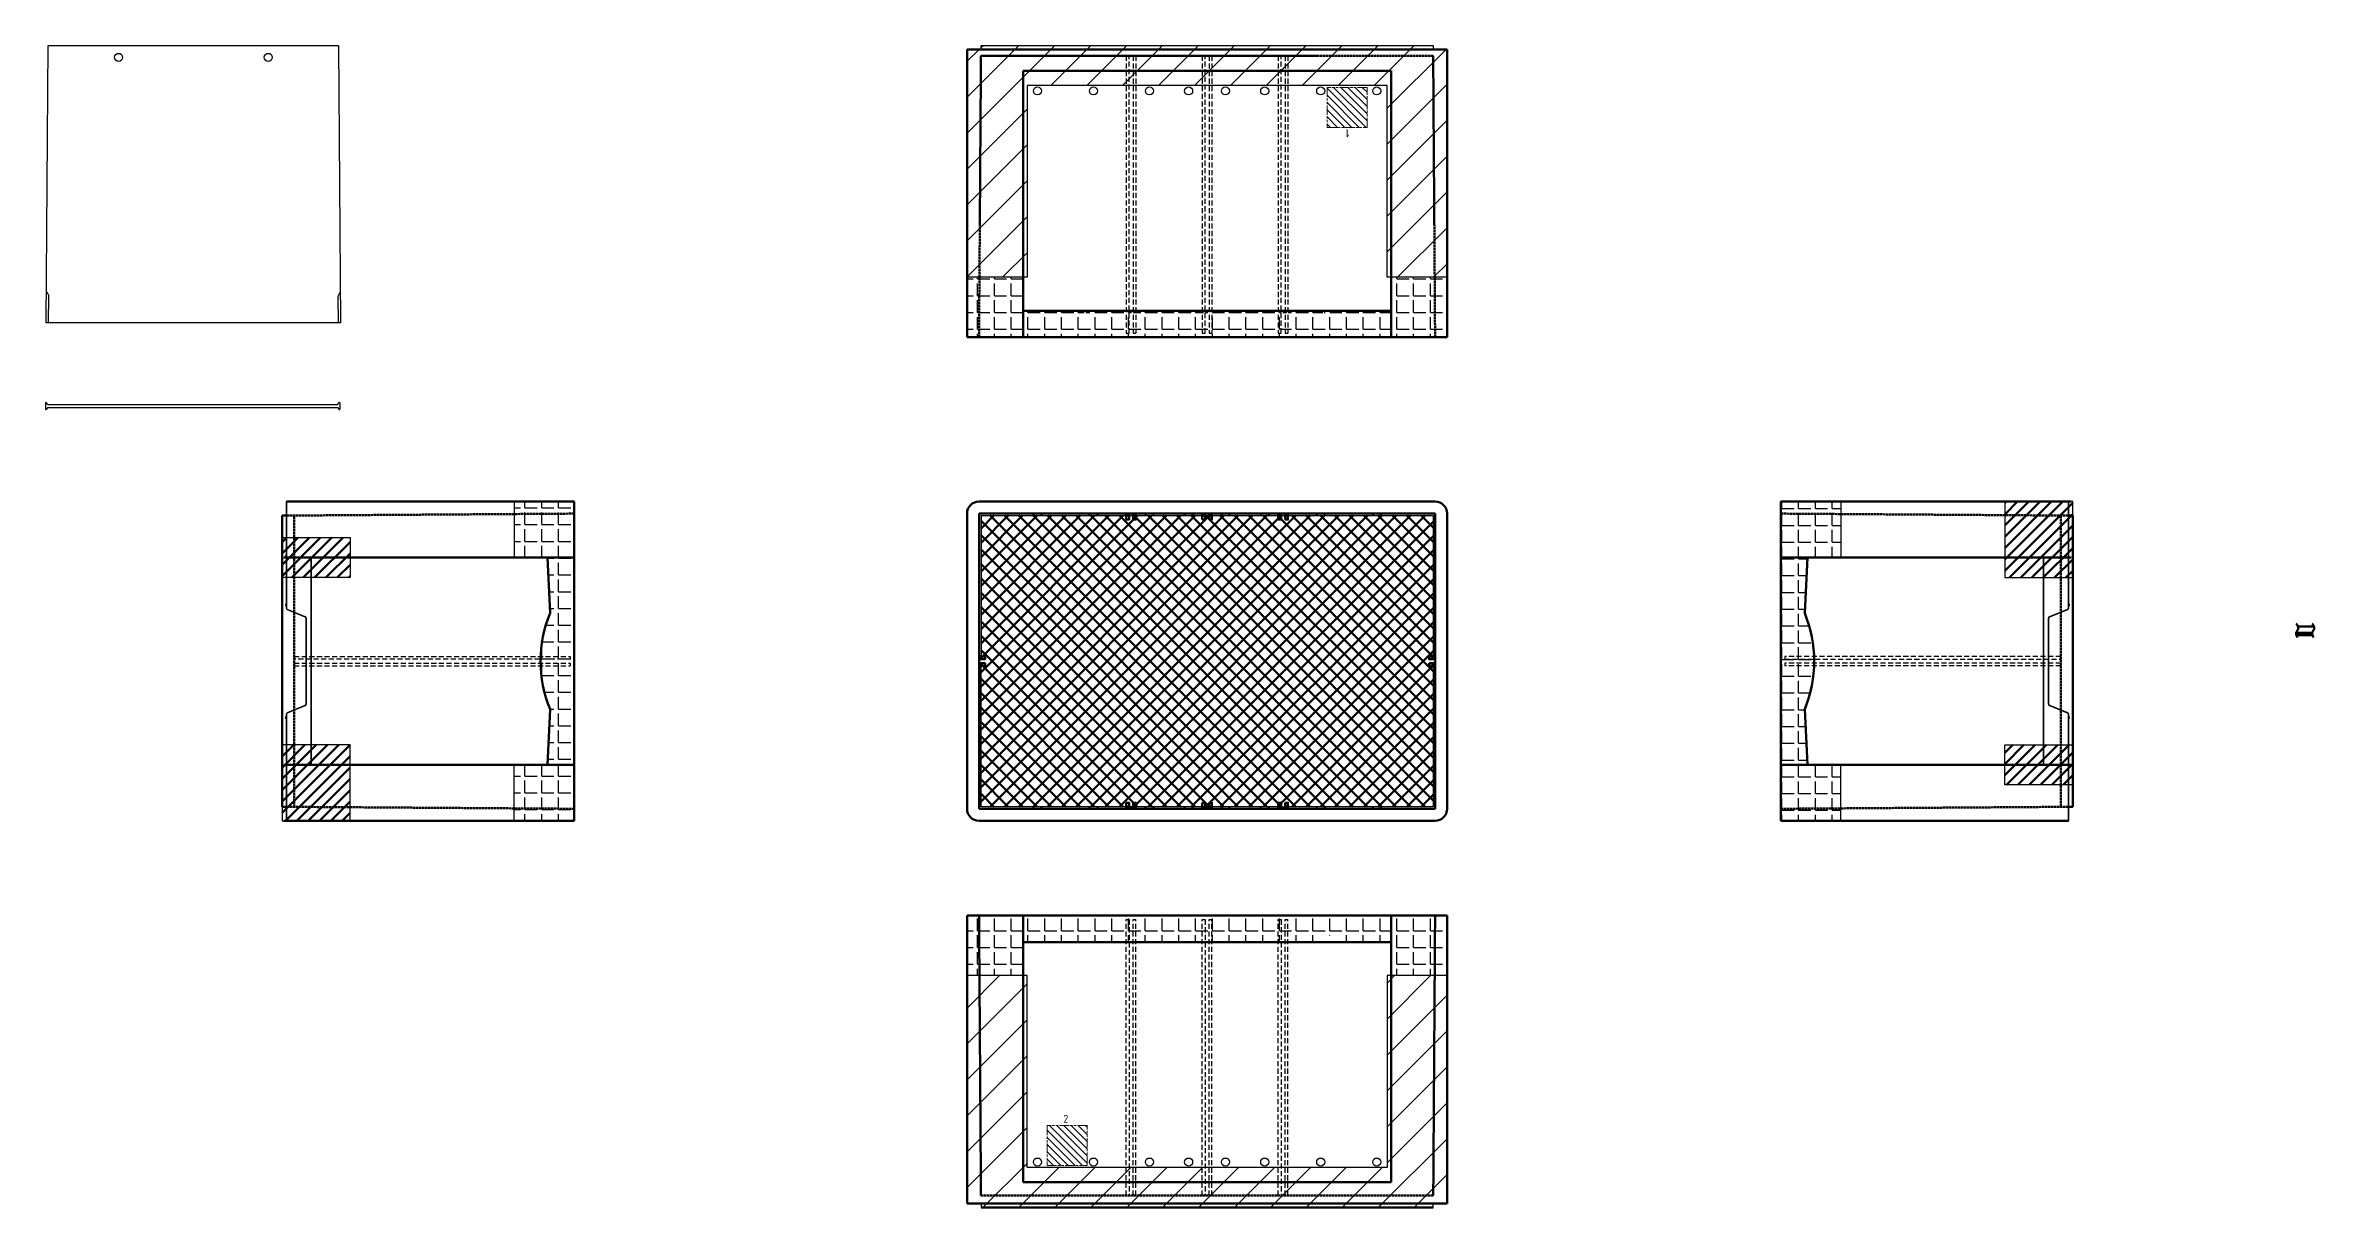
# Model space of a CAD drawing. Header units: millimetres. Extents: x -976 to 1922, y 89 to 4963.
# Drawn here: x -914 to 1922, y 89 to 1542 of the extents above; entities that cross this region are included whole.
import ezdxf

# ---------------------------------------------------------------- set-up
doc = ezdxf.new("R2010")
doc.units = ezdxf.units.MM
for name, pattern in [('AM_ISO02W050', [7.5, 6, -1.5]), ('AM_ISO09W050', [22.5, 12, -1.5, 3, -1.5, 3, -1.5]), ('HIDDEN', [9.525, 6.35, -3.175])]:
    doc.linetypes.add(name, pattern=pattern)
for name, color, linetype, lineweight in [('AM_BOR', 4, 'Continuous', 25), ('Cont 2.5', 7, 'Continuous', 50), ('Cont 3.5', 40, 'Continuous', 25), ('Cont 5.0', 1, 'Continuous', 25), ('Hidden', 9, 'AM_ISO02W050', 25), ('Phantom', 8, 'AM_ISO09W050', 25)]:
    doc.layers.add(name, color=color, linetype=linetype, lineweight=lineweight)
doc.styles.get("Standard").update_dxf_attribs({"font": 'ISOCP.SHX'})

msp = doc.modelspace()

# ---------------------------------------------------------------- hatches: boundary and pattern name
at = {"linetype": 'HIDDEN', "lineweight": 50}
h = msp.add_hatch(dxfattribs=at)
h.set_pattern_fill('ANSI37', color=8, scale=4, style=0)
h.paths.add_polyline_path([(820.7, 590.3), (820.7, 954.3), (255.7, 954.3), (255.7, 590.3), (538.2, 590.3)])
at = {"layer": 'Cont 3.5'}
h = msp.add_hatch(dxfattribs=at)
h.set_pattern_fill('ANSI31', color=256, scale=10, style=0)
h.set_pattern_definition([(45, (2e-12, -18.088), (-22.45064, 22.45064), [])])
h.paths.add_polyline_path([(313.2, 1252.2), (238.2, 1252.2), (238.2, 1537.2), (255.7, 1537.2), (255.7, 1542.2), (820.7, 1542.2), (820.7, 1537.2), (838.2, 1537.2), (838.2, 1252.2), (763.2, 1252.2), (763.2, 1492.2), (313.2, 1492.2)])
at = {"layer": 'Cont 3.5', "lineweight": 50}
h = msp.add_hatch(dxfattribs=at)
h.set_pattern_fill('_U', color=256, scale=10, angle=45, style=0, pattern_type=0)
h.set_pattern_definition([(45, (1453.103, -399), (-7.07107, 7.07107), [])])
h.paths.add_polyline_path([(1620.2, 971.8), (1535.2, 971.8), (1535.2, 876.8), (1620.2, 876.8)])
h = msp.add_hatch(dxfattribs=at)
h.set_pattern_fill('_U', color=256, scale=10, angle=45, style=0, pattern_type=0)
h.set_pattern_definition([(45, (-55, -1), (-7.07107, 7.07107), [])])
h.paths.add_polyline_path([(-532.9, 926.8), (-617.9, 926.8), (-617.9, 876.8), (-532.9, 876.8)])
h = msp.add_hatch(dxfattribs=at)
h.set_pattern_fill('_U', color=256, scale=10, angle=45, style=0, pattern_type=0)
h.set_pattern_definition([(45, (-55, 5e-06), (-7.07107, 7.07107), [])])
h.paths.add_polyline_path([(-617.9, 572.8), (-532.9, 572.8), (-532.9, 667.8), (-617.9, 667.8)])
h = msp.add_hatch(dxfattribs=at)
h.set_pattern_fill('_U', color=256, scale=10, angle=45, style=0, pattern_type=0)
h.set_pattern_definition([(45, (1453.103, -400), (-7.07107, 7.07107), [])])
h.paths.add_polyline_path([(1535.2, 617.8), (1620.2, 617.8), (1620.2, 667.8), (1535.2, 667.8)])
at = {"layer": 'Cont 3.5'}
h = msp.add_hatch(dxfattribs=at)
h.set_pattern_fill('ANSI31', color=256, scale=10, style=0)
h.set_pattern_definition([(45, (6e-12, -1471.078), (-22.45064, 22.45064), [])])
h.paths.add_polyline_path([(313.2, 379.2), (238.2, 379.2), (238.2, 94.2), (255.7, 94.2), (255.7, 89.2), (820.7, 89.2), (820.7, 94.2), (838.2, 94.2), (838.2, 379.2), (763.2, 379.2), (763.2, 139.2), (313.2, 139.2)])
at = {"layer": 'Cont 5.0'}
h = msp.add_hatch(dxfattribs=at)
h.set_pattern_fill('ANGLE', color=256, scale=3, style=0)
h.set_pattern_definition([(0, (2e-12, -49.088), (0, 20.955), [15.24, -5.715]), (90, (2e-12, -49.088), (-20.955, 1e-15), [15.24, -5.715])])
h.paths.add_polyline_path([(384.7, 1202.2), (386.7, 1202.2), (386.7, 1210.2), (391.7, 1210.2), (391.7, 1202.2), (393.7, 1202.2), (393.7, 1210.2), (436.7, 1210.2), (436.7, 1202.2), (438.7, 1202.2), (438.7, 1210.2), (443.7, 1210.2), (443.7, 1202.2), (445.7, 1202.2), (445.7, 1210.2), (533.7, 1210.2), (533.7, 1202.2), (535.7, 1202.2), (535.7, 1210.2), (540.7, 1210.2), (540.7, 1202.2), (542.7, 1202.2), (542.7, 1210.2), (630.7, 1210.2), (630.7, 1202.2), (632.7, 1202.2), (632.7, 1210.2), (637.7, 1210.2), (637.7, 1202.2), (639.7, 1202.2), (639.7, 1210.2), (682.7, 1210.2), (682.7, 1202.2), (684.7, 1202.2), (684.7, 1210.2), (689.7, 1210.2), (689.7, 1202.2), (691.7, 1202.2), (691.7, 1210.2), (768.2, 1210.2), (768.2, 1252.2), (838.2, 1252.2), (838.2, 1177.2), (238.2, 1177.2), (238.2, 1252.2), (308.2, 1252.2), (308.2, 1210.2), (384.7, 1210.2)])
h = msp.add_hatch(dxfattribs=at)
h.set_pattern_fill('ANGLE', color=256, scale=3, style=0)
h.set_pattern_definition([(0, (0, 0), (0, 20.955), [15.24, -5.715]), (90, (0, 0), (-20.955, 1e-15), [15.24, -5.715])])
h.paths.add_polyline_path([(-252.9, 971.8), (-327.9, 971.8), (-327.9, 901.8), (-286.3, 901.8), (-282.9, 832.3, 0.196878), (-282.9, 712.3), (-286.3, 642.8), (-327.9, 642.8), (-327.9, 572.8), (-252.9, 572.8)])
h = msp.add_hatch(dxfattribs=at)
h.set_pattern_fill('ANGLE', color=256, scale=3, style=0)
h.set_pattern_definition([(0, (1508.103, -399), (0, 20.955), [15.24, -5.715]), (90, (1508.103, -399), (-20.955, 1e-15), [15.24, -5.715])])
h.paths.add_polyline_path([(1288.5, 642.8), (1285.2, 712.3, 0.196878), (1285.2, 832.3), (1288.5, 901.8), (1330.2, 901.8), (1330.2, 971.8), (1255.2, 971.8), (1255.2, 572.8), (1330.2, 572.8), (1330.2, 642.8)])
h = msp.add_hatch(dxfattribs=at)
h.set_pattern_fill('ANGLE', color=256, scale=3, style=0)
h.set_pattern_definition([(0, (6e-12, -1702.078), (0, 20.955), [15.24, -5.715]), (90, (6e-12, -1702.078), (-20.955, 1e-15), [15.24, -5.715])])
h.paths.add_polyline_path([(384.7, 429.2), (386.7, 429.2), (386.7, 421.2), (391.7, 421.2), (391.7, 429.2), (393.7, 429.2), (393.7, 421.2), (436.7, 421.2), (436.7, 429.2), (438.7, 429.2), (438.7, 421.2), (443.7, 421.2), (443.7, 429.2), (445.7, 429.2), (445.7, 421.2), (533.7, 421.2), (533.7, 429.2), (535.7, 429.2), (535.7, 421.2), (540.7, 421.2), (540.7, 429.2), (542.7, 429.2), (542.7, 421.2), (630.7, 421.2), (630.7, 429.2), (632.7, 429.2), (632.7, 421.2), (637.7, 421.2), (637.7, 429.2), (639.7, 429.2), (639.7, 421.2), (682.7, 421.2), (682.7, 429.2), (684.7, 429.2), (684.7, 421.2), (689.7, 421.2), (689.7, 429.2), (691.7, 429.2), (691.7, 421.2), (768.2, 421.2), (768.2, 379.2), (838.2, 379.2), (838.2, 454.2), (238.2, 454.2), (238.2, 379.2), (308.2, 379.2), (308.2, 421.2), (384.7, 421.2)])
at = {"layer": 'Phantom', "lineweight": 0}
h = msp.add_hatch(dxfattribs=at)
h.set_pattern_fill('ANSI31', color=256, scale=2, style=0)
h.set_pattern_definition([(135, (1438.42, 1286.305), (4.49013, 4.49013), [])])
h.paths.add_polyline_path([(738.2, 1439.7), (738.2, 1489.7), (688.2, 1489.7), (688.2, 1439.7)])
h = msp.add_hatch(dxfattribs=at)
h.set_pattern_fill('ANSI31', color=256, scale=2, style=0)
h.set_pattern_definition([(135, (1468.411, -791.684), (4.490128, 4.490128), [])])
h.paths.add_polyline_path([(338.2, 191.7), (338.2, 141.7), (388.2, 141.7), (388.2, 191.7)])

# ---------------------------------------------------------------- linework, layer by layer
for p, q in [((-912.7, 1195.2), (-910.2, 1542.2)), ((-910.2, 1542.2), (-547.2, 1542.2)), ((-547.2, 1542.2), (-544.7, 1195.2)), ((-912.1, 1234.2), (-909.5, 1229.2)), ((-909.9, 1195.2), (-909.5, 1229.2)), ((-545.2, 1234.2), (-547.8, 1229.2)), ((-547.5, 1195.2), (-547.8, 1229.2)), ((-544.7, 1195.2), (-912.7, 1195.2)), ((-913.7, 1095.2), (-913.7, 1087.3)), ((-910.7, 1093.3), (-912.9, 1095.6)), ((-910.7, 1089.3), (-912.9, 1087)), ((-910.7, 1093.3), (-548.8, 1093.3)), ((-910.7, 1089.3), (-548.8, 1089.3)), ((-548.8, 1093.3), (-546.6, 1095.6)), ((-548.8, 1089.3), (-546.6, 1087)), ((-545.7, 1095.2), (-545.7, 1087.3))]:
    msp.add_line(p, q)
at = {"linetype": 'HIDDEN'}
for p, q in [((437.2, 1529.2), (437.2, 1182.2)), ((440.7, 1182.2), (440.7, 1529.2)), ((445.7, 1529.2), (445.7, 1182.2)), ((449.2, 1529.2), (449.2, 1182.2)), ((532.2, 1529.2), (532.2, 1182.2)), ((535.7, 1182.2), (535.7, 1529.2)), ((540.7, 1529.2), (540.7, 1182.2)), ((544.2, 1529.2), (544.2, 1182.2)), ((627.2, 1529.2), (627.2, 1182.2)), ((630.7, 1182.2), (630.7, 1529.2)), ((635.7, 1529.2), (635.7, 1182.2)), ((639.2, 1529.2), (639.2, 1182.2)), ((437.2, 1182.2), (440.7, 1182.2)), ((445.7, 1182.2), (449.2, 1182.2)), ((532.2, 1182.2), (535.7, 1182.2)), ((540.7, 1182.2), (544.2, 1182.2)), ((627.2, 1182.2), (630.7, 1182.2)), ((635.7, 1182.2), (639.2, 1182.2)), ((-602.9, 778.3), (-257.9, 778.3)), ((-257.9, 774.8), (-602.9, 774.8)), ((-602.9, 769.8), (-257.9, 769.8)), ((-602.9, 766.3), (-257.9, 766.3)), ((-257.9, 778.3), (-257.9, 774.8)), ((-257.9, 769.8), (-257.9, 766.3)), ((1605.2, 778.3), (1260.2, 778.3)), ((1260.2, 778.3), (1260.2, 774.8)), ((1260.2, 774.8), (1605.2, 774.8)), ((1605.2, 769.8), (1260.2, 769.8)), ((1260.2, 769.8), (1260.2, 766.3)), ((1605.2, 766.3), (1260.2, 766.3)), ((437.2, 104.2), (437.2, 449.2)), ((437.2, 449.2), (440.7, 449.2)), ((440.7, 449.2), (440.7, 104.2)), ((445.7, 104.2), (445.7, 449.2)), ((445.7, 449.2), (449.2, 449.2)), ((449.2, 104.2), (449.2, 449.2)), ((532.2, 104.2), (532.2, 449.2)), ((532.2, 449.2), (535.7, 449.2)), ((535.7, 449.2), (535.7, 104.2)), ((540.7, 104.2), (540.7, 449.2)), ((540.7, 449.2), (544.2, 449.2)), ((544.2, 104.2), (544.2, 449.2)), ((627.2, 104.2), (627.2, 449.2)), ((627.2, 449.2), (630.7, 449.2)), ((630.7, 449.2), (630.7, 104.2)), ((635.7, 104.2), (635.7, 449.2)), ((635.7, 449.2), (639.2, 449.2)), ((639.2, 104.2), (639.2, 449.2))]:
    msp.add_line(p, q, dxfattribs=at)
at = {"color": 7, "linetype": 'Continuous'}
for p, q in [((-612.9, 971.3), (-612.9, 838.7)), ((-612.4, 971.8), (-612.4, 838.7)), ((1614.7, 838.7), (1614.7, 971.8)), ((1615.2, 838.7), (1615.2, 971.3)), ((-613.4, 902.8), (-613.4, 904.3)), ((-613.2, 904.3), (-613.4, 904.3)), ((-613.4, 902.8), (-612.9, 902.8)), ((-581.9, 900.8), (-581.9, 643.8)), ((-581.4, 900.8), (-581.4, 643.8)), ((1583.7, 643.8), (1583.7, 900.8)), ((1584.2, 643.8), (1584.2, 900.8)), ((-613.4, 842.1), (-613.4, 843.6)), ((-613.2, 843.6), (-613.4, 843.6)), ((-613.4, 842.1), (-612.9, 842.1)), ((-612.9, 838.7), (-612.4, 838.7)), ((-611.7, 836.8), (-611.5, 837.3)), ((-611.7, 836.8), (-589.5, 827.8)), ((-611.5, 837.3), (-589.3, 828.3)), ((-589.5, 827.8), (-589.3, 828.3)), ((-588.2, 826), (-588.2, 718.7)), ((-588.2, 826), (-587.7, 826)), ((-587.7, 826), (-587.7, 718.7)), ((1590, 718.7), (1590, 826)), ((1590.5, 826), (1590, 826)), ((1590.5, 718.7), (1590.5, 826)), ((1591.5, 828.3), (1613.7, 837.3)), ((1591.7, 827.8), (1591.5, 828.3)), ((1591.7, 827.8), (1613.9, 836.8)), ((1613.9, 836.8), (1613.7, 837.3)), ((1615.2, 838.7), (1614.7, 838.7)), ((1615.7, 843.6), (1615.2, 843.6)), ((1615.4, 842.1), (1615.7, 842.1)), ((1615.7, 843.6), (1615.7, 842.1)), ((-589.5, 716.8), (-611.7, 707.8)), ((-589.3, 716.3), (-611.5, 707.4)), ((-589.5, 716.8), (-589.3, 716.3)), ((-588.2, 718.7), (-587.7, 718.7)), ((1590.5, 718.7), (1590, 718.7)), ((1591.7, 716.8), (1591.5, 716.3)), ((1613.7, 707.4), (1591.5, 716.3)), ((1613.9, 707.8), (1591.7, 716.8)), ((-613.4, 701.1), (-613.4, 702.6)), ((-613.2, 702.6), (-613.4, 702.6)), ((-613.4, 701.1), (-612.9, 701.1)), ((-612.9, 706), (-612.9, 573.3)), ((-612.9, 706), (-612.4, 706)), ((-612.4, 706), (-612.4, 572.8)), ((-611.7, 707.8), (-611.5, 707.4)), ((1613.9, 707.8), (1613.7, 707.4)), ((1614.7, 572.8), (1614.7, 706)), ((1615.2, 706), (1614.7, 706)), ((1615.2, 573.3), (1615.2, 706)), ((1615.7, 702.6), (1615.2, 702.6)), ((1615.4, 701.1), (1615.7, 701.1)), ((1615.7, 702.6), (1615.7, 701.1)), ((1615.7, 641.8), (1615.2, 641.8)), ((1615.4, 640.3), (1615.7, 640.3)), ((1615.7, 641.8), (1615.7, 640.3))]:
    msp.add_line(p, q, dxfattribs=at)
for points in [[(255.7, 954.3), (437.2, 954.3)], [(255.7, 954.3), (255.7, 778.3)], [(440.7, 954.3), (445.7, 954.3)], [(449.2, 954.3), (532.2, 954.3)], [(535.7, 954.3), (540.7, 954.3)], [(544.2, 954.3), (627.2, 954.3)], [(630.7, 954.3), (635.7, 954.3)], [(639.2, 954.3), (820.7, 954.3), (820.7, 778.3)], [(437.2, 590.3), (255.7, 590.3), (255.7, 766.3)], [(820.7, 766.3), (820.7, 590.3)], [(445.7, 590.3), (440.7, 590.3)], [(440.7, 590.3), (445.7, 590.3)], [(532.2, 590.3), (449.2, 590.3)], [(540.7, 590.3), (535.7, 590.3)], [(535.7, 590.3), (540.7, 590.3)], [(627.2, 590.3), (544.2, 590.3)], [(630.7, 590.3), (635.7, 590.3)], [(820.7, 590.3), (639.2, 590.3)]]:
    msp.add_lwpolyline(points)
for centre in [(-822.2, 1527.2), (-635.2, 1527.2), (326.2, 1485.2), (396.2, 1485.2), (466.2, 1485.2), (515.2, 1485.2), (561.2, 1485.2), (610.2, 1485.2), (680.2, 1485.2), (750.2, 1485.2), (326.2, 146.2), (396.2, 146.2), (466.2, 146.2), (515.2, 146.2), (561.2, 146.2), (610.2, 146.2), (680.2, 146.2), (750.2, 146.2)]:
    msp.add_circle(centre, 5)
for centre, start, end in [((-913.2, 1095.2), 43.4625, 180), ((-913.2, 1087.3), 180, 316.5375), ((-546.2, 1095.2), 0, 136.5375), ((-546.2, 1087.3), 223.4625, 0)]:
    msp.add_arc(centre, 0.5, start, end)
for centre, radius, start, end in [((-612.4, 971.3), 0.5, 90, 180), ((1614.7, 971.3), 0.5, 360, 90), ((-610.9, 838.7), 2, 180, 247.959), ((-610.9, 838.7), 1.5, 180, 247.959), ((-590.2, 826), 2, 0, 67.959), ((-590.2, 826), 2.5, 0, 67.959), ((1592.5, 826), 2.5, 112.041, 180), ((1592.5, 826), 2, 112.041, 180), ((1613.2, 838.7), 1.5, 292.041, 360), ((1613.2, 838.7), 2, 292.041, 360), ((1614.7, 843.6), 1, 51.3562, 59.2562), ((1614.6, 843.6), 1.01, 0.0856, 18.54), ((-590.2, 718.7), 2, 292.041, 0), ((-590.2, 718.7), 2.5, 292.041, 0), ((1592.5, 718.7), 2.5, 180, 247.959), ((1592.5, 718.7), 2, 180, 247.959), ((-612.4, 701.1), 1.01, 180.0857, 198.54), ((-612.4, 701.1), 1, 231.3562, 239.2562), ((-610.9, 706), 2, 112.041, 180), ((-610.9, 706), 1.5, 112.041, 180), ((1613.2, 706), 1.5, 360, 67.959), ((1613.2, 706), 2, 360, 67.959), ((-612.4, 573.3), 0.5, 180, 270), ((1614.7, 573.3), 0.5, 270, 360)]:
    msp.add_arc(centre, radius, start, end, dxfattribs=at)
for points in [[(-613.1, 905.1), (-613.2, 905), (-613.3, 904.8), (-613.4, 904.6)], [(-613.4, 904.6), (-613.4, 904.5), (-613.4, 904.4), (-613.4, 904.3)], [(-613.4, 902.8), (-613.4, 902.6), (-613.4, 902.4), (-613.2, 902.2)], [(-613.2, 902.2), (-613.1, 902.1), (-613.1, 902), (-612.9, 902)], [(-613.1, 844.4), (-613.2, 844.2), (-613.3, 844.1), (-613.4, 843.9)], [(-613.4, 843.9), (-613.4, 843.8), (-613.4, 843.7), (-613.4, 843.6)], [(-613.4, 842.1), (-613.4, 841.8), (-613.4, 841.6), (-613.2, 841.4)], [(-613.2, 841.4), (-613.1, 841.4), (-613.1, 841.3), (-612.9, 841.2)], [(1615.3, 844.3), (1615.4, 844.2), (1615.5, 844.1), (1615.6, 843.9)], [(1615.3, 841.3), (1615.4, 841.4), (1615.5, 841.6), (1615.6, 841.7)], [(1615.6, 841.7), (1615.6, 841.8), (1615.7, 842), (1615.7, 842.1)], [(-613.1, 703.4), (-613.2, 703.2), (-613.3, 703.1), (-613.4, 702.9)], [(-613.4, 702.9), (-613.4, 702.8), (-613.4, 702.7), (-613.4, 702.6)], [(-613.1, 700.3), (-613.2, 700.4), (-613.3, 700.6), (-613.4, 700.7)], [(1615.4, 703.2), (1615.4, 703.3), (1615.3, 703.4), (1615.2, 703.4)], [(1615.3, 700.3), (1615.4, 700.4), (1615.5, 700.6), (1615.6, 700.7)], [(1615.7, 702.6), (1615.7, 702.8), (1615.6, 703), (1615.4, 703.2)], [(1615.6, 700.7), (1615.6, 700.8), (1615.7, 701), (1615.7, 701.1)], [(1615.4, 642.4), (1615.4, 642.5), (1615.3, 642.6), (1615.2, 642.7)], [(1615.3, 639.5), (1615.4, 639.6), (1615.5, 639.8), (1615.6, 640)], [(1615.7, 641.8), (1615.7, 642), (1615.6, 642.3), (1615.4, 642.4)], [(1615.6, 640), (1615.6, 640.1), (1615.7, 640.2), (1615.7, 640.3)]]:
    msp.add_open_spline(points, degree=3, dxfattribs=at)
at = {"layer": 'Cont 2.5'}
for p, q in [((238.2, 1177.2), (238.2, 1537.2)), ((238.2, 1537.2), (838.2, 1537.2)), ((838.2, 1177.2), (838.2, 1537.2)), ((308.2, 1510.2), (768.2, 1510.2)), ((308.2, 1177.2), (308.2, 1510.2)), ((768.2, 1177.2), (768.2, 1510.2)), ((308.2, 1210.2), (768.2, 1210.2)), ((238.2, 1177.2), (838.2, 1177.2)), ((-252.9, 971.8), (-612.4, 971.8)), ((-252.9, 971.8), (-252.9, 572.8)), ((253.2, 971.8), (823.2, 971.8)), ((1255.2, 572.8), (1255.2, 971.8)), ((1255.2, 971.8), (1618.2, 971.8)), ((-617.9, 954.3), (-615.9, 954.3)), ((-617.9, 954.3), (-617.9, 590.3)), ((-617.9, 954.3), (-615.9, 954.3)), ((-617.9, 954.3), (-617.9, 590.3)), ((238.2, 587.8), (238.2, 956.8)), ((253.2, 587.8), (253.2, 956.8)), ((823.2, 956.8), (253.2, 956.8)), ((438.5, 955.1), (440.7, 952.9)), ((447.9, 955.1), (445.7, 952.9)), ((533.6, 955.1), (535.7, 952.9)), ((542.9, 955.1), (540.7, 952.9)), ((628.5, 955.1), (630.7, 952.9)), ((637.9, 955.1), (635.7, 952.9)), ((823.2, 587.8), (823.2, 956.8)), ((838.2, 587.8), (838.2, 956.8)), ((1620.2, 954.3), (1618.2, 954.3)), ((1620.2, 590.3), (1620.2, 954.3)), ((1620.2, 590.3), (1620.2, 954.3)), ((-252.9, 901.8), (-615.9, 901.8)), ((-286.3, 901.8), (-282.9, 832.3)), ((1255.2, 901.8), (1618.2, 901.8)), ((1288.5, 901.8), (1285.2, 832.3)), ((1899.4, 807.8), (1919.4, 807.8)), ((1899.7, 804.8), (1919.7, 804.8)), ((1901.5, 815.8), (1921.5, 815.8)), ((254.9, 777), (257.1, 774.8)), ((254.9, 767.7), (257.1, 769.8)), ((821.5, 777), (819.3, 774.8)), ((821.5, 767.7), (819.3, 769.8)), ((-286.3, 642.8), (-282.9, 712.3)), ((1288.5, 642.8), (1285.2, 712.3)), ((-252.9, 642.8), (-615.9, 642.8)), ((1255.2, 642.8), (1618.2, 642.8)), ((-617.9, 590.3), (-615.9, 590.3)), ((-252.9, 572.8), (-615.9, 572.8)), ((823.2, 587.8), (253.2, 587.8)), ((823.2, 572.8), (253.2, 572.8)), ((438.5, 589.5), (440.7, 591.7)), ((447.9, 589.5), (445.7, 591.7)), ((533.6, 589.5), (535.7, 591.7)), ((542.9, 589.5), (540.7, 591.7)), ((628.5, 589.5), (630.7, 591.7)), ((637.9, 589.5), (635.7, 591.7)), ((1255.2, 572.8), (1614.7, 572.8)), ((1620.2, 590.3), (1618.2, 590.3)), ((1620.2, 590.3), (1618.2, 590.3)), ((238.2, 454.2), (238.2, 94.2)), ((238.2, 454.2), (838.2, 454.2)), ((308.2, 454.2), (308.2, 121.2)), ((768.2, 454.2), (768.2, 121.2)), ((838.2, 454.2), (838.2, 94.2)), ((308.2, 421.2), (768.2, 421.2)), ((308.2, 121.2), (768.2, 121.2)), ((238.2, 94.2), (838.2, 94.2)), ((255.7, 89.2), (820.7, 89.2))]:
    msp.add_line(p, q, dxfattribs=at)
for points in [[(437.2, 949.3), (440.7, 949.3), (440.7, 956.8), (437.2, 956.8)], [(445.7, 949.3), (449.2, 949.3), (449.2, 956.8), (445.7, 956.8)], [(532.2, 949.3), (535.7, 949.3), (535.7, 956.8), (532.2, 956.8)], [(540.7, 949.3), (544.2, 949.3), (544.2, 956.8), (540.7, 956.8)], [(627.2, 949.3), (630.7, 949.3), (630.7, 956.8), (627.2, 956.8)], [(635.7, 949.3), (639.2, 949.3), (639.2, 956.8), (635.7, 956.8)], [(260.7, 778.3), (260.7, 774.8), (253.2, 774.8), (253.2, 778.3)], [(260.7, 769.8), (260.7, 766.3), (253.2, 766.3), (253.2, 769.8)], [(815.7, 778.3), (815.7, 774.8), (823.2, 774.8), (823.2, 778.3)], [(815.7, 769.8), (815.7, 766.3), (823.2, 766.3), (823.2, 769.8)], [(437.2, 595.3), (440.7, 595.3), (440.7, 587.8), (437.2, 587.8)], [(445.7, 595.3), (449.2, 595.3), (449.2, 587.8), (445.7, 587.8)], [(532.2, 595.3), (535.7, 595.3), (535.7, 587.8), (532.2, 587.8)], [(540.7, 595.3), (544.2, 595.3), (544.2, 587.8), (540.7, 587.8)], [(627.2, 595.3), (630.7, 595.3), (630.7, 587.8), (627.2, 587.8)], [(635.7, 595.3), (639.2, 595.3), (639.2, 587.8), (635.7, 587.8)]]:
    msp.add_lwpolyline(points, close=True, dxfattribs=at)
for centre, radius, start, end in [((253.2, 956.8), 15, 90, 180), ((823.2, 956.8), 15, 0, 90), ((439.3, 955.8), 1, 90, 225), ((447.2, 955.8), 1, 315, 90), ((534.3, 955.8), 1, 90, 225), ((542.2, 955.8), 1, 315, 90), ((629.3, 955.8), 1, 90, 225), ((637.2, 955.8), 1, 315, 90), ((-136.5, 772.3), 158.3, 157.7244, 202.2756), ((1138.7, 772.3), 158.3, 337.7244, 22.2756), ((254.2, 776.3), 1, 45, 180), ((254.2, 768.4), 1, 180, 315), ((822.2, 776.3), 1, 0, 135), ((822.2, 768.4), 1, 225, 0), ((253.2, 587.8), 15, 180, 270), ((439.3, 588.8), 1, 135, 270), ((447.2, 588.8), 1, 270, 45), ((534.3, 588.8), 1, 135, 270), ((542.2, 588.8), 1, 270, 45), ((629.3, 588.8), 1, 135, 270), ((637.2, 588.8), 1, 270, 45), ((823.2, 587.8), 15, 270, 0)]:
    msp.add_arc(centre, radius, start, end, dxfattribs=at)
for points in [[(1899.6, 819.3), (1901.9, 812.7), (1899.3, 807.6), (1901.1, 802)], [(1919.6, 819.3), (1921.9, 812.7), (1919.3, 807.6), (1921.1, 802)]]:
    msp.add_spline(points, degree=3, dxfattribs=at)
at = {"layer": 'Cont 3.5'}
for points in [[(313.2, 1252.2), (238.2, 1252.2), (238.2, 1537.2), (255.7, 1537.2), (255.7, 1542.2), (820.7, 1542.2), (820.7, 1537.2), (838.2, 1537.2), (838.2, 1252.2), (763.2, 1252.2), (763.2, 1492.2), (313.2, 1492.2), (313.2, 1252.2)], [(313.2, 379.2), (238.2, 379.2), (238.2, 94.2), (255.7, 94.2), (255.7, 89.2), (820.7, 89.2), (820.7, 94.2), (838.2, 94.2), (838.2, 379.2), (763.2, 379.2), (763.2, 139.2), (313.2, 139.2), (313.2, 379.2)]]:
    msp.add_lwpolyline(points, dxfattribs=at)
for points in [[(1620.2, 971.8), (1535.2, 971.8), (1535.2, 876.8), (1620.2, 876.8)], [(-617.9, 926.8), (-532.9, 926.8), (-532.9, 876.8), (-617.9, 876.8)], [(-617.9, 572.8), (-532.9, 572.8), (-532.9, 667.8), (-617.9, 667.8)], [(1620.2, 617.8), (1535.2, 617.8), (1535.2, 667.8), (1620.2, 667.8)]]:
    msp.add_lwpolyline(points, close=True, dxfattribs=at)
at = {"layer": 'Cont 5.0'}
for p, q in [((-252.9, 971.8), (-327.9, 971.8)), ((-327.9, 971.8), (-327.9, 901.8)), ((-252.9, 971.8), (-252.9, 572.8)), ((1255.2, 971.8), (1330.2, 971.8)), ((1255.2, 572.8), (1255.2, 971.8)), ((1330.2, 971.8), (1330.2, 901.8)), ((-327.9, 901.8), (-286.3, 901.8)), ((-286.3, 901.8), (-282.9, 832.3)), ((1288.5, 901.8), (1285.2, 832.3)), ((1330.2, 901.8), (1288.5, 901.8)), ((-286.3, 642.8), (-282.9, 712.3)), ((1288.5, 642.8), (1285.2, 712.3)), ((-327.9, 572.8), (-327.9, 642.8)), ((-327.9, 642.8), (-286.3, 642.8)), ((1330.2, 642.8), (1288.5, 642.8)), ((1330.2, 572.8), (1330.2, 642.8)), ((-252.9, 572.8), (-327.9, 572.8)), ((1255.2, 572.8), (1330.2, 572.8))]:
    msp.add_line(p, q, dxfattribs=at)
for points in [[(838.2, 1252.2), (768.2, 1252.2), (768.2, 1210.2), (308.2, 1210.2), (308.2, 1252.2), (238.2, 1252.2), (238.2, 1177.2), (838.2, 1177.2)], [(838.2, 379.2), (768.2, 379.2), (768.2, 421.2), (308.2, 421.2), (308.2, 379.2), (238.2, 379.2), (238.2, 454.2), (838.2, 454.2)]]:
    msp.add_lwpolyline(points, close=True, dxfattribs=at)
for centre, start, end in [((-136.5, 772.3), 157.7244, 202.2756), ((1138.7, 772.3), 337.7244, 22.2756)]:
    msp.add_arc(centre, 158.3, start, end, dxfattribs=at)
at = {"layer": 'Hidden', "lineweight": 50, "ltscale": 0.5}
for p, q in [((253.2, 1177.2), (255.6, 1529.2)), ((255.6, 1529.2), (820.8, 1529.2)), ((823.2, 1177.2), (820.8, 1529.2)), ((-252.9, 956.8), (-615.9, 954.3)), ((-602.9, 590.1), (-602.9, 954.5)), ((1255.2, 956.8), (1618.2, 954.3)), ((1605.2, 954.5), (1605.2, 590.1)), ((-252.9, 587.8), (-615.9, 590.3)), ((1255.2, 587.8), (1618.2, 590.3)), ((253.2, 454.2), (255.6, 104.2)), ((823.2, 454.2), (820.9, 104.2)), ((255.5, 104.2), (820.9, 104.2))]:
    msp.add_line(p, q, dxfattribs=at)
at = {"layer": 'Hidden', "lineweight": 50, "ltscale": 0.25}
for p, q in [((321.2, 954.3), (321.2, 956.8)), ((331.2, 954.3), (331.2, 956.8)), ((391.2, 954.3), (391.2, 956.8)), ((401.2, 954.3), (401.2, 956.8)), ((461.2, 954.3), (461.2, 956.8)), ((471.2, 954.3), (471.2, 956.8)), ((510.2, 954.3), (510.2, 956.8)), ((520.2, 954.3), (520.2, 956.8)), ((556.2, 954.3), (556.2, 956.8)), ((566.2, 954.3), (566.2, 956.8)), ((605.2, 954.3), (605.2, 956.8)), ((615.2, 954.3), (615.2, 956.8)), ((675.2, 954.3), (675.2, 956.8)), ((685.2, 954.3), (685.2, 956.8)), ((745.2, 954.3), (745.2, 956.8)), ((755.2, 954.3), (755.2, 956.8)), ((321.2, 587.8), (321.2, 590.3)), ((331.2, 587.8), (331.2, 590.3)), ((391.2, 587.8), (391.2, 590.3)), ((401.2, 587.8), (401.2, 590.3)), ((461.2, 587.8), (461.2, 590.3)), ((471.2, 587.8), (471.2, 590.3)), ((510.2, 587.8), (510.2, 590.3)), ((520.2, 587.8), (520.2, 590.3)), ((556.2, 587.8), (556.2, 590.3)), ((566.2, 587.8), (566.2, 590.3)), ((605.2, 587.8), (605.2, 590.3)), ((615.2, 587.8), (615.2, 590.3)), ((675.2, 587.8), (675.2, 590.3)), ((685.2, 587.8), (685.2, 590.3)), ((745.2, 587.8), (745.2, 590.3)), ((755.2, 587.8), (755.2, 590.3))]:
    msp.add_line(p, q, dxfattribs=at)
at = {"layer": 'Phantom', "lineweight": 0}
for points in [[(738.2, 1489.7), (688.2, 1489.7), (688.2, 1439.7), (738.2, 1439.7)], [(338.2, 141.7), (388.2, 141.7), (388.2, 191.7), (338.2, 191.7)]]:
    msp.add_lwpolyline(points, close=True, dxfattribs=at)

# ---------------------------------------------------------------- texts
at = {"layer": 'AM_BOR', "insert": (716, 1427.4), "char_height": 10, "attachment_point": 1, "rotation": 180}
msp.add_mtext_dynamic_manual_height_columns('1', width=10.647, gutter_width=12.5, heights=[0], dxfattribs=at)
at = {"layer": 'AM_BOR', "insert": (358.6, 205.2), "char_height": 10, "attachment_point": 1}
msp.add_mtext_dynamic_manual_height_columns('2', width=10.647, gutter_width=12.5, heights=[0], dxfattribs=at)

doc.saveas('drawing.dxf')
